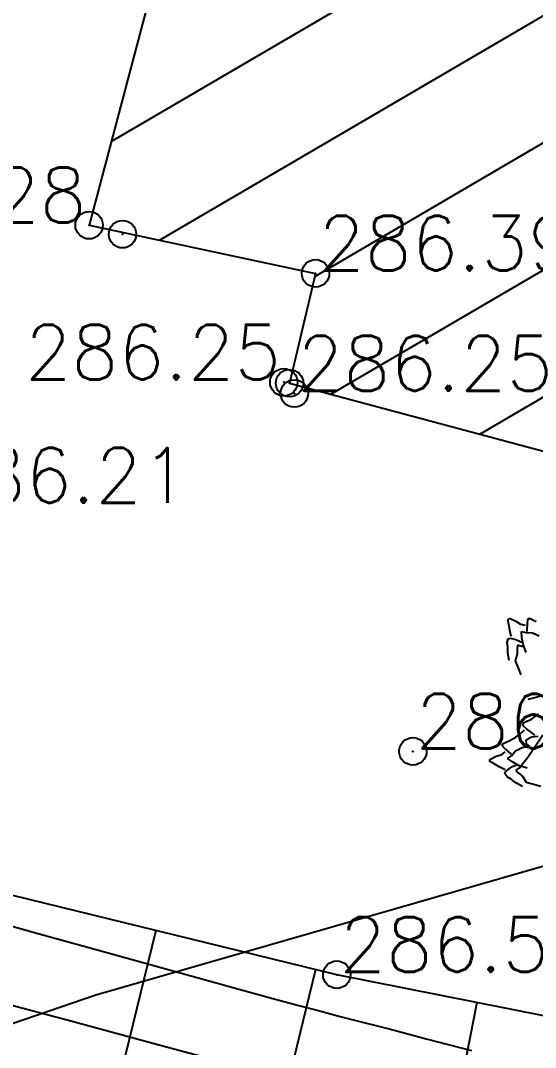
# Model space of a CAD drawing. Header units: millimetres. Extents: x 524954 to 526204, y 9523489 to 9524010.
# Drawn here: x 525897.22 to 525906.6, y 9523715.55 to 9523734.27 of the extents above; entities that cross this region are included whole.
import ezdxf
from ezdxf.enums import TextEntityAlignment as Align

# ---------------------------------------------------------------- set-up
doc = ezdxf.new("R2010")
doc.units = ezdxf.units.MM
doc.header["$PDMODE"] = 32
doc.header["$PDSIZE"] = 0.5
doc.linetypes.add('ACAD_ISO12W100', pattern=[21, 12, -3, 0, -3, 0, -3])
for name, color, linetype in [('Arbre', 34, 'ACAD_ISO12W100'), ('Bati', 6, 'Continuous'), ('Bati_H', 1, 'Continuous'), ('CN_02_00', 4, 'Continuous'), ('CN_05_00', 6, 'Continuous'), ('Haut_Talus', 30, 'Continuous'), ('PLUME_4', 3, 'Continuous'), ('Talus', 2, 'Continuous'), ('TopoAlt', 3, 'Continuous'), ('TOPOJIS', 7, 'Continuous')]:
    doc.layers.add(name, color=color, linetype=linetype)
doc.styles.add('Simplex 1.0', font='Simplex.shx', dxfattribs={"width": 0.99, "height": 1})

# ---------------------------------------------------------------- blocks, each defined once
blk = doc.blocks.new('TCPOINT M')
at = {"color": 0}
blk.add_point((0, 0), dxfattribs=at)
at = {"layer": 'TopoAlt', "style": 'Simplex 1.0', "width": 0.99}
blk.add_attdef('ALT', (0.15, 0.15), '', height=1, dxfattribs=at)
blk = doc.blocks.new('v088')
at = {"color": 3, "linetype": 'Continuous'}
for p, q in [((-3.568, 6.377), (-3.539, 6.402)), ((-3.555, 6.29), (-3.568, 6.377)), ((-3.539, 6.402), (-3.423, 6.351)), ((-3.213, 6.322), (-3.201, 6.396)), ((-3.201, 6.396), (-3.163, 6.397)), ((-3.163, 6.397), (-3.053, 6.346)), ((-3.535, 6.188), (-3.555, 6.29)), ((-3.51, 6.069), (-3.535, 6.188)), ((-3.423, 6.351), (-3.34, 6.294)), ((-3.34, 6.294), (-3.258, 6.275)), ((-3.216, 6.161), (-3.213, 6.322)), ((-3.586, 5.96), (-3.566, 6.026)), ((-3.566, 6.026), (-3.528, 6.038)), ((-3.528, 6.038), (-3.444, 6.022)), ((-3.444, 6.022), (-3.38, 5.999)), ((-3.38, 5.999), (-3.32, 5.968)), ((-3.32, 6.164), (-3.24, 6.142)), ((-3.314, 6.053), (-3.32, 6.164)), ((-3.294, 5.928), (-3.314, 6.053)), ((-3.24, 6.142), (-3.121, 6.14)), ((-3.121, 6.14), (-2.999, 6.083)), ((-3.573, 5.874), (-3.586, 5.96)), ((-3.57, 5.765), (-3.573, 5.874)), ((-3.392, 5.914), (-3.403, 5.846)), ((-3.403, 5.846), (-3.4, 5.748)), ((-3.298, 5.884), (-3.392, 5.914)), ((-3.235, 5.777), (-3.294, 5.928)), ((-3.547, 5.632), (-3.57, 5.765)), ((-3.4, 5.748), (-3.44, 5.627)), ((-3.44, 5.627), (-3.379, 5.479)), ((-3.379, 5.479), (-3.332, 5.372)), ((-3.291, 4.441), (-3.287, 4.496)), ((-3.287, 4.496), (-3.21, 4.533)), ((-3.21, 4.533), (-3.143, 4.557)), ((-3.143, 4.557), (-3.01, 4.66)), ((-3.331, 4.304), (-3.266, 4.37)), ((-3.23, 4.39), (-3.291, 4.441)), ((-3.162, 4.341), (-3.23, 4.39)), ((-3.079, 4.271), (-3.162, 4.341)), ((-3.656, 4.117), (-3.547, 4.171)), ((-3.547, 4.171), (-3.427, 4.233)), ((-3.427, 4.233), (-3.331, 4.304)), ((-3.239, 4.188), (-3.137, 4.244)), ((-3.229, 4.115), (-3.239, 4.188)), ((-3.137, 4.244), (-3.019, 4.255)), ((-3.688, 3.915), (-3.621, 3.967)), ((-3.679, 4.087), (-3.656, 4.117)), ((-3.629, 4.032), (-3.679, 4.087)), ((-3.507, 3.927), (-3.629, 4.032)), ((-3.507, 3.896), (-3.43, 3.988)), ((-3.43, 3.988), (-3.309, 4.046)), ((-3.309, 4.046), (-3.249, 4.058)), ((-3.249, 4.058), (-3.134, 4.042)), ((-3.172, 4.068), (-3.229, 4.115)), ((-3.898, 3.83), (-3.785, 3.887)), ((-3.897, 3.791), (-3.898, 3.83)), ((-3.821, 3.747), (-3.897, 3.791)), ((-3.729, 3.697), (-3.821, 3.747)), ((-3.785, 3.887), (-3.688, 3.915)), ((-3.574, 3.849), (-3.507, 3.896)), ((-3.484, 3.783), (-3.574, 3.849)), ((-3.375, 3.72), (-3.484, 3.783)), ((-3.621, 3.641), (-3.729, 3.697)), ((-3.623, 3.571), (-3.609, 3.608)), ((-3.585, 3.514), (-3.623, 3.571)), ((-3.609, 3.608), (-3.542, 3.663)), ((-3.542, 3.663), (-3.485, 3.698)), ((-3.485, 3.698), (-3.422, 3.725)), ((-3.344, 3.689), (-3.426, 3.635)), ((-3.426, 3.635), (-3.38, 3.583)), ((-3.38, 3.583), (-3.303, 3.524)), ((-3.221, 3.67), (-3.375, 3.72)), ((-3.509, 3.469), (-3.585, 3.514)), ((-3.423, 3.403), (-3.509, 3.469)), ((-3.306, 3.337), (-3.423, 3.403)), ((-3.303, 3.524), (-3.234, 3.416)), ((-3.234, 3.416), (-3.081, 3.37)), ((-3.081, 3.37), (-2.968, 3.339))]:
    blk.add_line(p, q, dxfattribs=at)
at = {"linetype": 'Continuous'}
for p, q in [((-2.946, 4.988), (-3.206, 4.92)), ((-2.931, 4.273), (-3.209, 3.863)), ((-3.209, 3.863), (-3.367, 3.667))]:
    blk.add_line(p, q, dxfattribs=at)

msp = doc.modelspace()

# ---------------------------------------------------------------- hatches: boundary and pattern name
at = {"layer": 'Bati_H'}
h = msp.add_hatch(dxfattribs=at)
h.set_pattern_fill('_U', color=256, scale=2, angle=210.3441, style=0, pattern_type=0)
h.set_pattern_definition([(210.344134748, (0, 0), (1.01038508956, -1.7260133171), [])])
h.paths.add_polyline_path([(525935.33, 9523734.728), (525907.673, 9523741.961), (525906.007, 9523742.396), (525905.528, 9523740.754), (525901.447, 9523741.794), (525898.469, 9523730.541), (525902.597, 9523729.664), (525902.123, 9523727.661), (525931.044, 9523719.911), (525931.429, 9523719.811)])

# ---------------------------------------------------------------- linework, layer by layer
at = {"layer": 'Bati', "flags": 128}
msp.add_lwpolyline([(525935.33, 9523734.728), (525907.673, 9523741.961), (525906.007, 9523742.396), (525905.528, 9523740.754), (525901.447, 9523741.794), (525898.469, 9523730.541), (525902.597, 9523729.664), (525902.123, 9523727.661), (525931.044, 9523719.911), (525931.429, 9523719.811)], close=True, dxfattribs=at)
at = {"layer": 'CN_02_00', "elevation": 286, "flags": 128}
msp.add_lwpolyline([(525896.588, 9523717.895), (525897.559, 9523717.624), (525898.533, 9523717.352), (525899.475, 9523717.09), (525900.347, 9523716.847), (525901.114, 9523716.635), (525901.749, 9523716.462), (525902.268, 9523716.322), (525902.692, 9523716.209), (525903.047, 9523716.117), (525903.357, 9523716.037), (525903.645, 9523715.964), (525903.936, 9523715.889), (525904.253, 9523715.806), (525904.615, 9523715.71), (525905.014, 9523715.604), (525905.439, 9523715.492)], dxfattribs=at)
at = {"layer": 'CN_05_00', "elevation": 285, "flags": 128}
msp.add_lwpolyline([(525896.435, 9523716.483), (525897.244, 9523716.272), (525898.07, 9523716.052), (525898.895, 9523715.83), (525899.7, 9523715.613), (525900.469, 9523715.406)], dxfattribs=at)
at = {"layer": 'Haut_Talus', "flags": 128}
msp.add_lwpolyline([(525967.078, 9523715.393), (525957.192, 9523708.253), (525951.507, 9523706.558), (525940.086, 9523708.234), (525936.511, 9523709.489), (525930.217, 9523713.237), (525920.65, 9523712.519), (525913.717, 9523714.747), (525902.983, 9523716.877), (525892.035, 9523719.553), (525886.205, 9523722.816), (525884.458, 9523724.15), (525882.759, 9523726.185), (525872.154, 9523732.071)], dxfattribs=at)
at = {"layer": 'PLUME_4'}
msp.add_lwpolyline([(525963.327, 9523756.82), (525953.535, 9523753.599), (525953.535, 9523753.599), (525944.85, 9523748.954), (525937.807, 9523742.424), (525931.797, 9523735.468), (525931.299, 9523735.432), (525924.79, 9523728.44), (525915.498, 9523725.255), (525907.919, 9523719.187), (525907.919, 9523719.187), (525898.59, 9523716.501), (525889.297, 9523713.316), (525881.038, 9523709.705), (525880.576, 9523709.17), (525872.888, 9523704.598)], dxfattribs=at)
msp.add_lwpolyline([(525963.327, 9523756.82), (525953.535, 9523753.599), (525953.535, 9523753.599), (525944.85, 9523748.954), (525937.807, 9523742.424), (525931.797, 9523735.468), (525931.299, 9523735.432), (525924.79, 9523728.44), (525915.498, 9523725.255), (525907.919, 9523719.187), (525907.919, 9523719.187), (525898.59, 9523716.501), (525889.297, 9523713.316), (525881.038, 9523709.705), (525880.576, 9523709.17), (525872.888, 9523704.598)], dxfattribs=at)
at = {"layer": 'Talus'}
for p, q in [((525899.684, 9523717.683), (525896.122, 9523703.113)), ((525902.598, 9523716.971), (525901.411, 9523712.114)), ((525905.537, 9523716.37), (525904.564, 9523711.466))]:
    msp.add_line(p, q, dxfattribs=at)

# ---------------------------------------------------------------- block references
at = {"layer": 'Arbre'}
msp.add_blockref('v088', (525909.672, 9523716.972), dxfattribs=at)
at = {"layer": 'TOPOJIS'}
ref = msp.add_blockref('TCPOINT M', (525898.469, 9523730.541, 286.28), dxfattribs=at)
ref.add_attrib('ALT', '286.28', dxfattribs={"layer": 'TopoAlt', "height": 1, "style": 'Simplex 1.0', "width": 0.99}).set_placement((525898.419, 9523730.591, 286.28), align=Align.RIGHT)
for p in [(525899.078, 9523730.376, 286.3), (525902.123, 9523727.661)]:
    msp.add_blockref('TCPOINT M', p, dxfattribs=at)
ref = msp.add_blockref('TCPOINT M', (525902.597, 9523729.664, 286.39), dxfattribs=at)
ref.add_attrib('ALT', '286.39', (525902.647, 9523729.714, 286.39), dxfattribs={"layer": 'TopoAlt', "height": 1, "style": 'Simplex 1.0', "width": 0.99})
ref = msp.add_blockref('TCPOINT M', (525902.017, 9523727.677, 286.25), dxfattribs=at)
ref.add_attrib('ALT', '286.25', dxfattribs={"layer": 'TopoAlt', "height": 1, "style": 'Simplex 1.0', "width": 0.99}).set_placement((525901.967, 9523727.727, 286.25), align=Align.RIGHT)
ref = msp.add_blockref('TCPOINT M', (525902.21, 9523727.472, 286.25), dxfattribs=at)
ref.add_attrib('ALT', '286.25', (525902.26, 9523727.522, 286.25), dxfattribs={"layer": 'TopoAlt', "height": 1, "style": 'Simplex 1.0', "width": 0.99})
ref = msp.add_blockref('TCPOINT M', (525895.561, 9523725.432, 286.21), dxfattribs=at)
ref.add_attrib('ALT', '286.21', (525895.611, 9523725.482, 286.21), dxfattribs={"layer": 'TopoAlt', "height": 1, "style": 'Simplex 1.0', "width": 0.99})
ref = msp.add_blockref('TCPOINT M', (525904.371, 9523720.949, 286.26), dxfattribs=at)
ref.add_attrib('ALT', '286.26', (525904.421, 9523720.999, 286.26), dxfattribs={"layer": 'TopoAlt', "height": 1, "style": 'Simplex 1.0', "width": 0.99})
ref = msp.add_blockref('TCPOINT M', (525902.983, 9523716.877, 286.55), dxfattribs=at)
ref.add_attrib('ALT', '286.55', (525903.033, 9523716.927, 286.55), dxfattribs={"layer": 'TopoAlt', "height": 1, "style": 'Simplex 1.0', "width": 0.99})

doc.saveas('drawing.dxf')
